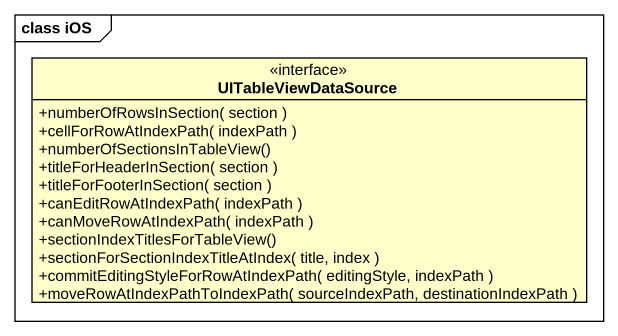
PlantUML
@startuml
mainframe class iOS
hide circle
hide empty members
skinparam classAttributeIconSize 0
interface UITableViewDataSource {
  +numberOfRowsInSection( section )
  +cellForRowAtIndexPath( indexPath )
  +numberOfSectionsInTableView()
  +titleForHeaderInSection( section )
  +titleForFooterInSection( section )
  +canEditRowAtIndexPath( indexPath )
  +canMoveRowAtIndexPath( indexPath )
  +sectionIndexTitlesForTableView()
  +sectionForSectionIndexTitleAtIndex( title, index )
  +commitEditingStyleForRowAtIndexPath( editingStyle, indexPath )
  +moveRowAtIndexPathToIndexPath( sourceIndexPath, destinationIndexPath )
}
@enduml
